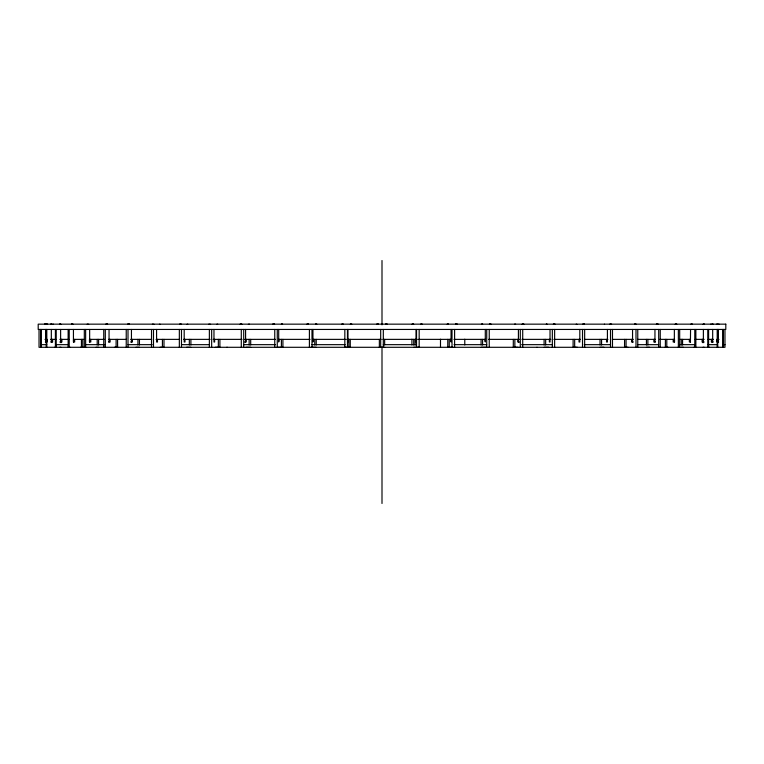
<?xml version="1.0" encoding="UTF-8"?>
<svg xmlns="http://www.w3.org/2000/svg" width="764" height="764" viewBox="0 0 764 764"><rect width="100%" height="100%" fill="white"/><g stroke="black" fill="none" stroke-linecap="round" stroke-linejoin="round"><path stroke-width="1.15" d="M718.609 324.299L719.134 324.156M159.447 324.299L159.972 324.156M710.501 324.299L711.036 324.156M315.551 324.156L316.105 324.156M350.409 324.156L351.029 324.156M712.01 324.156L712.659 324.156M385.61 324.299L387.09 324.175L385.61 324.299L386.297 324.156M187.065 324.299L187.763 324.156M716.393 324.299L717.09 324.156M703.252 324.156L703.969 324.156M420.783 324.156L421.518 324.156M248.386 324.299L249.398 324.156M455.516 324.299L457.149 324.175L455.516 324.299L456.299 324.156M489.457 324.156L490.268 324.156M656.448 324.299L658.014 324.175L656.448 324.299L657.279 324.156M634.569 324.156L635.419 324.156M216.823 324.299L217.683 324.156M553.432 324.156L554.292 324.156M609.92 324.156L610.78 324.156M582.779 324.299L584.479 324.175L582.779 324.299L583.639 324.156M281.419 324.299L282.565 324.175L281.419 324.156M717.148 324.299L718.15 324.156M712.01 324.299L713.156 324.156M448.449 324.156L447.179 324.175L448.449 324.299M315.551 324.299L316.821 324.156M703.252 324.299L704.523 324.156M350.409 324.299L351.793 324.156M690.981 324.299L692.365 324.175L690.981 324.156M675.319 324.299L676.799 324.175L675.319 324.156M522.213 324.299L523.913 324.175L522.213 324.156M420.783 324.299L422.339 324.156M634.569 324.299L636.192 324.156M489.457 324.299L491.128 324.156M609.92 324.299L611.592 324.156M553.432 324.299L555.141 324.156M54.788 347.295L55.314 347.295M708.686 347.295L709.212 347.295M59.869 347.295L60.967 347.295M703.033 347.295L704.131 347.295M68.512 347.295L70.145 347.295M693.855 347.295L695.46 347.295M80.583 347.295L82.76 347.295L82.732 339.369M681.268 347.295L683.388 347.295M95.987 347.295L98.604 347.295M114.466 347.295L117.599 347.295L117.58 339.369M135.916 347.295L139.449 347.295M160.048 347.295L163.983 347.295L163.983 339.369M282.919 339.369L282.919 347.295L277.895 347.295M600.017 347.295L603.952 347.295M646.42 347.295L649.534 347.295M186.617 347.295L190.914 347.295M215.324 347.295L219.908 347.295L219.908 339.369M245.865 347.295L250.707 347.295M311.063 347.295L316.229 347.295M345.003 347.295L350.265 347.295L350.265 339.369M413.735 347.295L418.997 347.295M481.072 347.295L486.105 347.295M518.135 347.295L513.293 347.295L513.312 339.369M544.092 347.295L548.676 347.295M226.793 347.305L227.319 347.305M44.98 339.369L47.091 339.369M50.558 339.369L55.82 339.369M59.802 339.369L68.932 339.369M84.021 339.369L73.506 339.369L73.573 342.014M104.276 339.369L89.464 339.369L89.464 342.014L90.792 342.014L90.792 339.369M108.564 339.369L126.49 339.369M130.654 339.369L151.692 339.369M156.047 339.369L179.578 339.369M183.513 339.369L210.1 339.369M213.156 339.369L242.016 339.369M244.518 339.369L275.403 339.369M278.774 339.369L310.05 339.369M312.944 339.369L345.519 339.369M346.703 339.369L381.121 339.369M382.879 339.369L417.297 339.369M418.471 339.369L451.037 339.369M453.95 339.369L485.216 339.369M488.588 339.369L519.482 339.369M521.984 339.369L550.844 339.369M553.89 339.369L580.487 339.369M584.422 339.369L607.953 339.369M612.298 339.369L633.346 339.369M637.51 339.369L655.436 339.369M659.724 339.369L674.536 339.369L674.536 342.014L673.208 342.014L673.208 339.369M679.979 339.369L690.494 339.369M695.068 339.369L704.198 339.369M708.18 339.369L713.481 339.369M716.909 339.369L719.019 339.369M45.372 342.014L46.957 342.014L46.957 339.369M50.777 342.014L52.62 342.014L52.62 339.369M59.802 342.014L61.884 342.014L61.884 339.369M108.564 342.014L110.121 342.014L110.121 339.369M130.654 342.014L132.43 342.014L132.43 339.369M244.518 342.014L246.132 342.014L246.132 339.369M519.482 342.014L517.868 342.014L517.868 339.369M633.346 342.014L631.57 342.014L631.57 339.369M655.436 342.014L653.879 342.014L653.879 339.369M690.561 342.014L689.348 342.014L689.348 339.369M704.198 342.014L702.116 342.014L702.116 339.369M713.223 342.014L711.379 342.014L711.379 339.369M718.628 342.014L717.043 342.014L717.043 339.369M41.046 344.659L46.766 344.659M56.221 344.659L68.197 344.659M85.635 344.659L104.763 344.659M128.008 344.659L152.132 344.659M181.479 344.659L209.537 344.659M243.706 344.659L275.575 344.659M311.989 344.659L345.108 344.659M383.318 344.659L416.533 344.659M454.055 344.659L486.725 344.659M521.631 344.659L552.343 344.659M584.279 344.659L610.512 344.659M637.768 344.659L658.692 344.659M679.683 344.659L694.782 344.659M708.218 344.659L717.205 344.659M723.212 344.659L724.969 344.659M536.872 347.305L537.102 347.305M452.937 347.295L447.771 347.295L447.771 339.369M384.645 347.295L379.355 347.295L379.355 339.369M628.084 347.295L624.551 347.295L624.57 339.369M577.364 347.295L573.105 347.295L573.115 339.369M668.013 347.295L665.368 347.295L665.415 339.369M274.543 324.299L272.872 324.175L274.543 324.299L273.732 324.156M129.431 324.299L127.808 324.175L129.431 324.299L128.581 324.156M107.552 324.299L105.986 324.175L107.552 324.299L106.721 324.156M378.39 324.299L376.91 324.175L378.39 324.299L377.702 324.156M240.087 324.156L241.787 324.156M208.858 324.156L210.568 324.299M179.521 324.156L181.221 324.156M152.408 324.156L154.08 324.299M413.591 324.299L412.207 324.175L413.591 324.299L412.971 324.156M306.851 324.156L308.484 324.156M73.019 324.299L71.635 324.175L73.019 324.299L72.265 324.156M341.661 324.156L343.217 324.156M87.201 324.156L88.681 324.299M51.99 324.299L50.844 324.175L51.99 324.299L51.341 324.156M59.477 324.156L60.748 324.156M481.435 324.156L482.581 324.156M514.602 324.156L515.614 324.156M45.85 324.156L46.852 324.156M547.177 324.299L546.317 324.175L546.843 324.156M180.361 324.156L181.221 324.299M44.532 324.156L45.391 324.156M240.947 324.156L241.787 324.299M307.701 324.156L308.484 324.299M342.482 324.156L343.217 324.299M60.031 324.156L60.748 324.299M576.237 324.156L576.935 324.299M46.91 324.156L47.607 324.156M604.553 324.299L604.391 324.156M53.499 324.299L53.127 324.156M46.26 324.156L46.852 324.299M44.866 324.156L45.391 324.299M482.094 324.156L482.581 324.299M190.895 339.369L190.914 345.032M250.697 339.369L250.707 345.032M724.969 329.446L724.969 347.295L39.031 347.295L39.031 329.446M723.231 329.446L723.231 347.295M722.954 329.446L722.954 347.295M718.351 329.446L718.351 342.014M717.749 329.446L717.749 347.295M717.32 339.369L717.32 342.014M717.205 329.446L717.205 347.295M712.678 329.446L712.678 342.014M711.933 339.369L711.933 342.014M708.6 329.446L708.6 347.295M707.779 329.446L707.779 347.295M703.377 329.446L703.377 342.014M703.052 339.369L703.052 342.769M702.937 339.369L702.937 342.014M695.861 329.446L695.861 347.295M694.782 329.446L694.782 347.295M690.561 329.446L690.427 342.014M682.577 339.369L682.577 345.032M681.287 339.369L681.287 345.032M679.683 329.446L679.683 347.295M678.365 329.446L678.365 347.295M674.354 329.446L674.354 342.014M666.791 339.369L666.791 347.295M660.249 329.446L660.249 347.295M658.692 329.446L658.692 347.295M654.949 329.446L654.949 342.014M647.882 339.369L647.882 345.032M646.439 339.369L646.439 345.032M637.768 329.446L637.768 347.295M635.992 329.446L635.992 347.295M632.554 329.446L632.554 342.014M626.069 339.369L626.069 347.295M612.48 329.446L612.48 347.295M610.512 329.446L610.512 347.295M607.418 329.446L607.418 342.014L606.53 342.014L606.53 339.369M601.574 339.369L601.574 345.032M600.036 339.369L600.036 345.032M584.661 329.446L584.661 347.295M582.521 329.446L582.521 347.295M579.809 329.446L579.809 342.014L579.026 342.014L579.026 339.369M574.671 339.369L574.671 347.295M554.635 329.446L554.635 347.295M552.343 329.446L552.343 347.295M550.032 329.446L550.032 342.014L549.364 342.014L549.364 339.369M545.658 339.369L545.658 345.032M544.102 339.369L544.102 345.032M522.71 329.446L522.71 347.295M520.294 329.446L520.294 347.295M518.412 329.446L518.412 342.014M514.86 339.369L514.86 347.295M489.246 329.446L489.246 347.295M486.725 329.446L486.725 347.295M485.293 329.446L485.293 342.014L484.892 339.369M482.6 339.369L482.6 345.032M481.081 339.369L481.081 345.032M464.779 339.197L464.779 344.984M454.599 329.446L454.599 347.295M452.011 329.446L452.011 347.295M451.056 329.446L451.056 342.014L450.779 339.369M449.242 339.369L449.242 347.295M440.494 339.197L440.494 347.295M419.169 329.446L419.169 347.295M416.533 329.446L416.533 347.295M416.055 329.446L416.055 342.014L415.912 339.369M415.138 339.369L415.138 345.032M413.735 339.369L413.735 345.032M411.911 339.197L411.911 344.984M384.645 339.369L384.645 345.032M383.318 329.446L383.318 347.295M382 260.514L382 324.834M382 347.458L382 503.486M380.682 329.446L380.682 347.295M348.861 339.369L348.861 347.295M348.088 339.369L347.945 342.014L347.945 329.446M347.467 329.446L347.467 347.295M344.831 329.446L344.831 347.295M316.229 339.369L316.229 345.032M314.758 339.369L314.758 345.032M313.221 339.369L312.944 342.014L312.944 329.446M311.989 329.446L311.989 347.295M309.401 329.446L309.401 347.295M281.4 339.369L281.4 347.295M279.108 339.369L278.707 342.014L278.707 329.446M277.275 329.446L277.275 347.295M274.753 329.446L274.753 347.295M249.14 339.369L249.14 345.032M245.588 329.446L245.588 342.014M243.706 329.446L243.706 347.295M241.29 329.446L241.29 347.295M218.342 339.369L218.342 347.295M214.636 339.369L214.636 342.014L213.968 342.014L213.968 329.446M211.657 329.446L211.657 347.295M209.365 329.446L209.365 347.295M189.329 339.369L189.329 345.032M184.974 339.369L184.974 342.014L184.191 342.014L184.191 329.446M181.479 329.446L181.479 347.295M179.339 329.446L179.339 347.295M162.426 339.369L162.426 347.295M157.47 339.369L157.47 342.014L156.582 342.014L156.582 329.446M153.488 329.446L153.488 347.295M151.52 329.446L151.52 347.295M139.449 339.369L139.449 345.032M137.931 339.369L137.931 345.032M131.446 329.446L131.446 342.014M128.008 329.446L128.008 347.295M126.232 329.446L126.232 347.295M116.118 339.369L116.118 347.295M109.051 329.446L109.051 342.014M105.308 329.446L105.308 347.295M103.751 329.446L103.751 347.295M98.604 339.369L98.604 345.032M97.209 339.369L97.209 345.032M89.646 329.446L89.646 342.014M85.635 329.446L85.635 347.295M84.317 329.446L84.317 347.295M81.423 339.369L81.423 347.295M74.652 339.369L74.652 342.014L73.439 342.014L73.439 329.446M69.218 329.446L69.218 347.295M68.139 329.446L68.139 347.295M61.063 339.369L61.063 342.014M60.967 339.369L60.967 342.769M60.623 329.446L60.623 342.014M56.221 329.446L56.221 347.295M55.4 329.446L55.4 347.295M52.067 339.369L52.067 342.014M51.322 329.446L51.322 342.014M46.795 329.446L46.795 347.295M46.68 339.369L46.68 342.014M46.251 329.446L46.251 347.295M45.649 329.446L45.649 342.014M41.046 329.446L41.046 347.295M40.769 329.446L40.769 347.295M725.8 324.156L38.2 324.156L38.2 329.446L725.8 329.446L725.8 324.156"/></g></svg>
